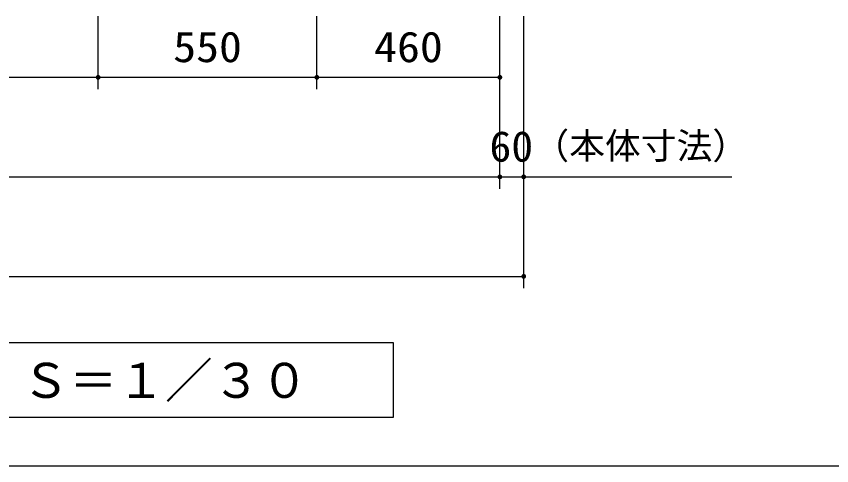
# Model space of a CAD drawing. Units: millimetres, scale not verified. Extents: x -8910 to 8910, y -6308 to 6308.
# Drawn here: x -4615 to -2565, y -5056 to -3928 of the extents above; entities that cross this region are included whole.
import ezdxf
from ezdxf.enums import TextEntityAlignment as Align

# ---------------------------------------------------------------- set-up
doc = ezdxf.new("R2010")
doc.units = ezdxf.units.MM
doc.header["$LTSCALE"] = 30
for name, color, linetype, lineweight in [('0-0_機器', 2, 'Continuous', 25), ('0-1_製作', 5, 'Continuous', 25), ('0-5_空気管', 3, 'Continuous', 25), ('0-C_Axis_waku', 7, 'Continuous', 25)]:
    doc.layers.add(name, color=color, linetype=linetype, lineweight=lineweight)
doc.styles.add('ＭＳ ゴシック', font='')
doc.styles.get('ＭＳ ゴシック').set_extended_font_data('MS Gothic')

msp = doc.modelspace()

# ---------------------------------------------------------------- linework, layer by layer
at = {"layer": '0-0_機器', "color": 3}
msp.add_lwpolyline([(-3666.6, -4934.24), (-3666.6, -4747.93), (-5695.93, -4747.93), (-5695.93, -4934.24)], close=True, dxfattribs=at)
at = {"layer": '0-1_製作', "color": 2}
for p, q in [((-4409.24, -4111), (-4409.24, -3927.76)), ((-3859.24, -4111), (-3859.24, -3927.76)), ((-3399.24, -4111), (-3399.24, -3927.76)), ((-3339.24, -4361), (-3339.24, -3927.76)), ((-3399.24, -4361), (-3399.24, -4081)), ((-3339.24, -4611), (-3339.24, -4331)), ((-3339.24, -4331), (-2816.27, -4331))]:
    msp.add_line(p, q, dxfattribs=at)
at = {"layer": '0-1_製作'}
for points in [[(-4414.95, -4079.14), (-4409.24, -4081), (-4415.13, -4079.87)], [(-4414.67, -4078.44), (-4409.24, -4081), (-4414.95, -4079.14)], [(-4414.31, -4077.78), (-4409.24, -4081), (-4414.67, -4078.44)], [(-4413.86, -4077.17), (-4409.24, -4081), (-4414.31, -4077.78)], [(-4413.35, -4076.62), (-4409.24, -4081), (-4413.86, -4077.17)], [(-4412.77, -4076.14), (-4409.24, -4081), (-4413.35, -4076.62)], [(-4412.77, -4076.14), (-4409.24, -4075), (-4409.24, -4081)], [(-4412.13, -4075.74), (-4409.24, -4075), (-4412.77, -4076.14)], [(-4411.45, -4075.42), (-4409.24, -4075), (-4412.13, -4075.74)], [(-4410.73, -4075.18), (-4409.24, -4075), (-4411.45, -4075.42)], [(-4409.99, -4075.04), (-4409.24, -4075), (-4410.73, -4075.18)], [(-4409.24, -4075), (-4403.24, -4081), (-4409.24, -4081)], [(-4408.86, -4075.01), (-4403.24, -4081), (-4409.24, -4075)], [(-4408.12, -4075.1), (-4403.24, -4081), (-4408.86, -4075.01)], [(-4408.12, -4075.1), (-4403.29, -4080.24), (-4403.24, -4081)], [(-4407.39, -4075.29), (-4403.29, -4080.24), (-4408.12, -4075.1)], [(-4407.39, -4075.29), (-4403.43, -4079.5), (-4403.29, -4080.24)], [(-4406.69, -4075.57), (-4403.43, -4079.5), (-4407.39, -4075.29)], [(-4406.69, -4075.57), (-4403.66, -4078.79), (-4403.43, -4079.5)], [(-4406.03, -4075.93), (-4403.66, -4078.79), (-4406.69, -4075.57)], [(-4406.03, -4075.93), (-4403.98, -4078.1), (-4403.66, -4078.79)], [(-4405.42, -4076.37), (-4403.98, -4078.1), (-4406.03, -4075.93)], [(-4405.42, -4076.37), (-4404.39, -4077.47), (-4403.98, -4078.1)], [(-4404.87, -4076.89), (-4404.39, -4077.47), (-4405.42, -4076.37)], [(-3864.95, -4079.14), (-3859.24, -4081), (-3865.14, -4079.87)], [(-3864.67, -4078.44), (-3859.24, -4081), (-3864.95, -4079.14)], [(-3864.31, -4077.78), (-3859.24, -4081), (-3864.67, -4078.44)], [(-3863.86, -4077.17), (-3859.24, -4081), (-3864.31, -4077.78)], [(-3863.35, -4076.62), (-3859.24, -4081), (-3863.86, -4077.17)], [(-3863.35, -4076.62), (-3859.24, -4075), (-3859.24, -4081)], [(-3862.77, -4076.14), (-3859.24, -4075), (-3863.35, -4076.62)], [(-3862.13, -4075.74), (-3859.24, -4075), (-3862.77, -4076.14)], [(-3861.45, -4075.42), (-3859.24, -4075), (-3862.13, -4075.74)], [(-3860.73, -4075.18), (-3859.24, -4075), (-3861.45, -4075.42)], [(-3859.99, -4075.04), (-3859.24, -4075), (-3860.73, -4075.18)], [(-3859.24, -4075), (-3853.24, -4081), (-3859.24, -4081)], [(-3859.24, -4075), (-3853.29, -4080.24), (-3853.24, -4081)], [(-3858.86, -4075.01), (-3853.29, -4080.24), (-3859.24, -4075)], [(-3858.12, -4075.1), (-3853.29, -4080.24), (-3858.86, -4075.01)], [(-3858.12, -4075.1), (-3853.43, -4079.5), (-3853.29, -4080.24)], [(-3857.39, -4075.29), (-3853.43, -4079.5), (-3858.12, -4075.1)], [(-3857.39, -4075.29), (-3853.66, -4078.79), (-3853.43, -4079.5)], [(-3856.69, -4075.57), (-3853.66, -4078.79), (-3857.39, -4075.29)], [(-3856.69, -4075.57), (-3853.98, -4078.1), (-3853.66, -4078.79)], [(-3856.03, -4075.93), (-3853.98, -4078.1), (-3856.69, -4075.57)], [(-3856.03, -4075.93), (-3854.39, -4077.47), (-3853.98, -4078.1)], [(-3855.42, -4076.37), (-3854.39, -4077.47), (-3856.03, -4075.93)], [(-3855.42, -4076.37), (-3854.87, -4076.89), (-3854.39, -4077.47)], [(-3404.95, -4079.14), (-3399.24, -4081), (-3405.14, -4079.87)], [(-3404.67, -4078.44), (-3399.24, -4081), (-3404.95, -4079.14)], [(-3404.31, -4077.78), (-3399.24, -4081), (-3404.67, -4078.44)], [(-3403.86, -4077.17), (-3399.24, -4081), (-3404.31, -4077.78)], [(-3403.35, -4076.62), (-3399.24, -4081), (-3403.86, -4077.17)], [(-3403.35, -4076.62), (-3399.24, -4075), (-3399.24, -4081)], [(-3402.77, -4076.14), (-3399.24, -4075), (-3403.35, -4076.62)], [(-3402.13, -4075.74), (-3399.24, -4075), (-3402.77, -4076.14)], [(-3401.45, -4075.42), (-3399.24, -4075), (-3402.13, -4075.74)], [(-3400.73, -4075.18), (-3399.24, -4075), (-3401.45, -4075.42)], [(-3399.99, -4075.04), (-3399.24, -4075), (-3400.73, -4075.18)], [(-3399.24, -4075), (-3393.24, -4081), (-3399.24, -4081)], [(-3399.24, -4075), (-3393.29, -4080.24), (-3393.24, -4081)], [(-3399.24, -4075), (-3393.43, -4079.5), (-3393.29, -4080.24)], [(-3398.86, -4075.01), (-3393.43, -4079.5), (-3399.24, -4075)], [(-3398.12, -4075.1), (-3393.43, -4079.5), (-3398.86, -4075.01)], [(-3398.12, -4075.1), (-3393.66, -4078.79), (-3393.43, -4079.5)], [(-3397.39, -4075.29), (-3393.66, -4078.79), (-3398.12, -4075.1)], [(-3397.39, -4075.29), (-3393.98, -4078.1), (-3393.66, -4078.79)], [(-3396.69, -4075.57), (-3393.98, -4078.1), (-3397.39, -4075.29)], [(-3396.69, -4075.57), (-3394.39, -4077.47), (-3393.98, -4078.1)], [(-3396.03, -4075.93), (-3394.39, -4077.47), (-3396.69, -4075.57)], [(-3396.03, -4075.93), (-3394.87, -4076.89), (-3394.39, -4077.47)], [(-3395.42, -4076.37), (-3394.87, -4076.89), (-3396.03, -4075.93)], [(-4415.23, -4080.62), (-4409.24, -4081), (-4415.24, -4081)], [(-4415.24, -4081), (-4410.36, -4086.89), (-4415.19, -4081.75)], [(-4415.24, -4081), (-4409.62, -4086.98), (-4410.36, -4086.89)], [(-4409.24, -4081), (-4409.62, -4086.98), (-4415.24, -4081)], [(-4415.13, -4079.87), (-4409.24, -4081), (-4415.23, -4080.62)], [(-4415.19, -4081.75), (-4411.09, -4086.7), (-4415.05, -4082.49)], [(-4415.19, -4081.75), (-4410.36, -4086.89), (-4411.09, -4086.7)], [(-4415.05, -4082.49), (-4411.79, -4086.42), (-4414.82, -4083.2)], [(-4415.05, -4082.49), (-4411.09, -4086.7), (-4411.79, -4086.42)], [(-4414.82, -4083.2), (-4412.46, -4086.06), (-4414.5, -4083.89)], [(-4414.82, -4083.2), (-4411.79, -4086.42), (-4412.46, -4086.06)], [(-4414.5, -4083.89), (-4413.06, -4085.62), (-4414.09, -4084.52)], [(-4414.5, -4083.89), (-4412.46, -4086.06), (-4413.06, -4085.62)], [(-4414.09, -4084.52), (-4413.06, -4085.62), (-4413.61, -4085.1)], [(-4409.24, -4081), (-4409.24, -4087), (-4409.62, -4086.98)], [(-4409.24, -4081), (-4408.49, -4086.95), (-4409.24, -4087)], [(-4409.24, -4081), (-4407.75, -4086.81), (-4408.49, -4086.95)], [(-4409.24, -4081), (-4407.03, -4086.57), (-4407.75, -4086.81)], [(-4409.24, -4081), (-4406.35, -4086.25), (-4407.03, -4086.57)], [(-4409.24, -4081), (-4405.71, -4085.85), (-4406.35, -4086.25)], [(-4409.24, -4081), (-4405.13, -4085.37), (-4405.71, -4085.85)], [(-4403.24, -4081), (-4405.13, -4085.37), (-4409.24, -4081)], [(-4403.24, -4081), (-4404.62, -4084.82), (-4405.13, -4085.37)], [(-4403.24, -4081), (-4404.17, -4084.21), (-4404.62, -4084.82)], [(-4403.24, -4081), (-4403.81, -4083.55), (-4404.17, -4084.21)], [(-4403.24, -4081), (-4403.53, -4082.85), (-4403.81, -4083.55)], [(-4403.24, -4081), (-4403.35, -4082.12), (-4403.53, -4082.85)], [(-4403.24, -4081), (-4403.25, -4081.37), (-4403.35, -4082.12)], [(-3865.23, -4080.62), (-3859.24, -4081), (-3865.24, -4081)], [(-3865.24, -4081), (-3859.62, -4086.98), (-3865.19, -4081.75)], [(-3865.24, -4081), (-3859.24, -4087), (-3859.62, -4086.98)], [(-3865.24, -4081), (-3859.24, -4081), (-3859.24, -4087)], [(-3865.14, -4079.87), (-3859.24, -4081), (-3865.23, -4080.62)], [(-3865.19, -4081.75), (-3860.37, -4086.89), (-3865.05, -4082.49)], [(-3865.19, -4081.75), (-3859.62, -4086.98), (-3860.37, -4086.89)], [(-3865.05, -4082.49), (-3861.1, -4086.7), (-3864.82, -4083.2)], [(-3865.05, -4082.49), (-3860.37, -4086.89), (-3861.1, -4086.7)], [(-3864.82, -4083.2), (-3861.8, -4086.42), (-3864.5, -4083.89)], [(-3864.82, -4083.2), (-3861.1, -4086.7), (-3861.8, -4086.42)], [(-3864.5, -4083.89), (-3862.46, -4086.06), (-3864.1, -4084.52)], [(-3864.5, -4083.89), (-3861.8, -4086.42), (-3862.46, -4086.06)], [(-3864.1, -4084.52), (-3863.07, -4085.62), (-3863.62, -4085.1)], [(-3864.1, -4084.52), (-3862.46, -4086.06), (-3863.07, -4085.62)], [(-3859.24, -4081), (-3858.49, -4086.95), (-3859.24, -4087)], [(-3859.24, -4081), (-3857.75, -4086.81), (-3858.49, -4086.95)], [(-3859.24, -4081), (-3857.03, -4086.57), (-3857.75, -4086.81)], [(-3859.24, -4081), (-3856.35, -4086.25), (-3857.03, -4086.57)], [(-3859.24, -4081), (-3855.71, -4085.85), (-3856.35, -4086.25)], [(-3859.24, -4081), (-3855.13, -4085.37), (-3855.71, -4085.85)], [(-3859.24, -4081), (-3854.62, -4084.82), (-3855.13, -4085.37)], [(-3853.24, -4081), (-3854.62, -4084.82), (-3859.24, -4081)], [(-3853.24, -4081), (-3854.18, -4084.21), (-3854.62, -4084.82)], [(-3853.24, -4081), (-3853.81, -4083.55), (-3854.18, -4084.21)], [(-3853.24, -4081), (-3853.54, -4082.85), (-3853.81, -4083.55)], [(-3853.24, -4081), (-3853.35, -4082.12), (-3853.54, -4082.85)], [(-3853.24, -4081), (-3853.25, -4081.37), (-3853.35, -4082.12)], [(-3405.23, -4080.62), (-3399.24, -4081), (-3405.24, -4081)], [(-3405.24, -4081), (-3399.24, -4081), (-3405.19, -4081.75)], [(-3405.14, -4079.87), (-3399.24, -4081), (-3405.23, -4080.62)], [(-3405.19, -4081.75), (-3399.24, -4081), (-3399.24, -4087)], [(-3405.19, -4081.75), (-3399.62, -4086.98), (-3405.05, -4082.49)], [(-3405.19, -4081.75), (-3399.24, -4087), (-3399.62, -4086.98)], [(-3405.05, -4082.49), (-3400.37, -4086.89), (-3404.82, -4083.2)], [(-3405.05, -4082.49), (-3399.62, -4086.98), (-3400.37, -4086.89)], [(-3404.82, -4083.2), (-3401.1, -4086.7), (-3404.5, -4083.89)], [(-3404.82, -4083.2), (-3400.37, -4086.89), (-3401.1, -4086.7)], [(-3404.5, -4083.89), (-3401.8, -4086.42), (-3404.1, -4084.52)], [(-3404.5, -4083.89), (-3401.1, -4086.7), (-3401.8, -4086.42)], [(-3404.1, -4084.52), (-3402.46, -4086.06), (-3403.62, -4085.1)], [(-3404.1, -4084.52), (-3401.8, -4086.42), (-3402.46, -4086.06)], [(-3403.62, -4085.1), (-3402.46, -4086.06), (-3403.07, -4085.62)], [(-3399.24, -4081), (-3398.49, -4086.95), (-3399.24, -4087)], [(-3399.24, -4081), (-3397.75, -4086.81), (-3398.49, -4086.95)], [(-3399.24, -4081), (-3397.03, -4086.57), (-3397.75, -4086.81)], [(-3399.24, -4081), (-3396.35, -4086.25), (-3397.03, -4086.57)], [(-3399.24, -4081), (-3395.72, -4085.85), (-3396.35, -4086.25)], [(-3399.24, -4081), (-3395.13, -4085.37), (-3395.72, -4085.85)], [(-3399.24, -4081), (-3394.62, -4084.82), (-3395.13, -4085.37)], [(-3393.24, -4081), (-3394.62, -4084.82), (-3399.24, -4081)], [(-3393.24, -4081), (-3394.18, -4084.21), (-3394.62, -4084.82)], [(-3393.24, -4081), (-3393.81, -4083.55), (-3394.18, -4084.21)], [(-3393.24, -4081), (-3393.54, -4082.85), (-3393.81, -4083.55)], [(-3393.24, -4081), (-3393.35, -4082.12), (-3393.54, -4082.85)], [(-3393.24, -4081), (-3393.25, -4081.37), (-3393.35, -4082.12)], [(-3403.86, -4327.17), (-3399.24, -4325), (-3399.24, -4331)], [(-3403.35, -4326.62), (-3399.24, -4325), (-3403.86, -4327.17)], [(-3402.77, -4326.14), (-3399.24, -4325), (-3403.35, -4326.62)], [(-3402.13, -4325.74), (-3399.24, -4325), (-3402.77, -4326.14)], [(-3401.45, -4325.42), (-3399.24, -4325), (-3402.13, -4325.74)], [(-3400.73, -4325.18), (-3399.24, -4325), (-3401.45, -4325.42)], [(-3399.99, -4325.04), (-3399.24, -4325), (-3400.73, -4325.18)], [(-3399.24, -4325), (-3393.24, -4331), (-3399.24, -4331)], [(-3399.24, -4325), (-3393.29, -4330.24), (-3393.24, -4331)], [(-3399.24, -4325), (-3393.43, -4329.5), (-3393.29, -4330.24)], [(-3398.86, -4325.01), (-3393.43, -4329.5), (-3399.24, -4325)], [(-3398.86, -4325.01), (-3393.66, -4328.79), (-3393.43, -4329.5)], [(-3398.12, -4325.1), (-3393.66, -4328.79), (-3398.86, -4325.01)], [(-3398.12, -4325.1), (-3393.98, -4328.1), (-3393.66, -4328.79)], [(-3397.39, -4325.29), (-3393.98, -4328.1), (-3398.12, -4325.1)], [(-3343.86, -4327.17), (-3339.24, -4325), (-3339.24, -4331)], [(-3343.35, -4326.62), (-3339.24, -4325), (-3343.86, -4327.17)], [(-3342.77, -4326.14), (-3339.24, -4325), (-3343.35, -4326.62)], [(-3342.13, -4325.74), (-3339.24, -4325), (-3342.77, -4326.14)], [(-3341.45, -4325.42), (-3339.24, -4325), (-3342.13, -4325.74)], [(-3340.73, -4325.18), (-3339.24, -4325), (-3341.45, -4325.42)], [(-3339.99, -4325.04), (-3339.24, -4325), (-3340.73, -4325.18)], [(-3339.24, -4325), (-3333.24, -4331), (-3339.24, -4331)], [(-3339.24, -4325), (-3333.29, -4330.24), (-3333.24, -4331)], [(-3339.24, -4325), (-3333.43, -4329.5), (-3333.29, -4330.24)], [(-3339.24, -4325), (-3333.66, -4328.79), (-3333.43, -4329.5)], [(-3338.86, -4325.01), (-3333.66, -4328.79), (-3339.24, -4325)], [(-3338.12, -4325.1), (-3333.66, -4328.79), (-3338.86, -4325.01)], [(-3338.12, -4325.1), (-3333.98, -4328.1), (-3333.66, -4328.79)], [(-3337.39, -4325.29), (-3333.98, -4328.1), (-3338.12, -4325.1)], [(-3405.23, -4330.62), (-3399.24, -4331), (-3405.24, -4331)], [(-3405.24, -4331), (-3399.24, -4331), (-3405.19, -4331.75)], [(-3405.14, -4329.87), (-3399.24, -4331), (-3405.23, -4330.62)], [(-3405.19, -4331.75), (-3399.24, -4331), (-3399.24, -4337)], [(-3405.19, -4331.75), (-3399.24, -4337), (-3405.05, -4332.49)], [(-3404.95, -4329.14), (-3399.24, -4331), (-3405.14, -4329.87)], [(-3405.05, -4332.49), (-3399.62, -4336.98), (-3404.82, -4333.2)], [(-3405.05, -4332.49), (-3399.24, -4337), (-3399.62, -4336.98)], [(-3404.67, -4328.44), (-3399.24, -4331), (-3404.95, -4329.14)], [(-3404.82, -4333.2), (-3400.37, -4336.89), (-3404.5, -4333.89)], [(-3404.82, -4333.2), (-3399.62, -4336.98), (-3400.37, -4336.89)], [(-3404.31, -4327.78), (-3399.24, -4331), (-3404.67, -4328.44)], [(-3404.5, -4333.89), (-3401.1, -4336.7), (-3404.1, -4334.52)], [(-3404.5, -4333.89), (-3400.37, -4336.89), (-3401.1, -4336.7)], [(-3403.86, -4327.17), (-3399.24, -4331), (-3404.31, -4327.78)], [(-3404.1, -4334.52), (-3401.8, -4336.42), (-3403.62, -4335.1)], [(-3404.1, -4334.52), (-3401.1, -4336.7), (-3401.8, -4336.42)], [(-3403.62, -4335.1), (-3402.46, -4336.06), (-3403.07, -4335.62)], [(-3403.62, -4335.1), (-3401.8, -4336.42), (-3402.46, -4336.06)], [(-3399.24, -4331), (-3398.49, -4336.95), (-3399.24, -4337)], [(-3399.24, -4331), (-3397.75, -4336.81), (-3398.49, -4336.95)], [(-3399.24, -4331), (-3397.03, -4336.57), (-3397.75, -4336.81)], [(-3399.24, -4331), (-3396.35, -4336.25), (-3397.03, -4336.57)], [(-3399.24, -4331), (-3395.72, -4335.85), (-3396.35, -4336.25)], [(-3399.24, -4331), (-3395.13, -4335.37), (-3395.72, -4335.85)], [(-3399.24, -4331), (-3394.62, -4334.82), (-3395.13, -4335.37)], [(-3399.24, -4331), (-3394.18, -4334.21), (-3394.62, -4334.82)], [(-3393.24, -4331), (-3394.18, -4334.21), (-3399.24, -4331)], [(-3397.39, -4325.29), (-3394.39, -4327.47), (-3393.98, -4328.1)], [(-3396.69, -4325.57), (-3394.39, -4327.47), (-3397.39, -4325.29)], [(-3396.69, -4325.57), (-3394.87, -4326.89), (-3394.39, -4327.47)], [(-3396.03, -4325.93), (-3394.87, -4326.89), (-3396.69, -4325.57)], [(-3396.03, -4325.93), (-3395.42, -4326.37), (-3394.87, -4326.89)], [(-3393.24, -4331), (-3393.81, -4333.55), (-3394.18, -4334.21)], [(-3393.24, -4331), (-3393.54, -4332.85), (-3393.81, -4333.55)], [(-3393.24, -4331), (-3393.35, -4332.12), (-3393.54, -4332.85)], [(-3393.24, -4331), (-3393.25, -4331.37), (-3393.35, -4332.12)], [(-3345.23, -4330.62), (-3339.24, -4331), (-3345.24, -4331)], [(-3345.24, -4331), (-3339.24, -4331), (-3345.19, -4331.75)], [(-3345.14, -4329.87), (-3339.24, -4331), (-3345.23, -4330.62)], [(-3345.19, -4331.75), (-3339.24, -4331), (-3345.05, -4332.49)], [(-3344.95, -4329.14), (-3339.24, -4331), (-3345.14, -4329.87)], [(-3345.05, -4332.49), (-3339.24, -4331), (-3339.24, -4337)], [(-3345.05, -4332.49), (-3339.62, -4336.98), (-3344.82, -4333.2)], [(-3345.05, -4332.49), (-3339.24, -4337), (-3339.62, -4336.98)], [(-3344.67, -4328.44), (-3339.24, -4331), (-3344.95, -4329.14)], [(-3344.82, -4333.2), (-3340.37, -4336.89), (-3344.5, -4333.89)], [(-3344.82, -4333.2), (-3339.62, -4336.98), (-3340.37, -4336.89)], [(-3344.31, -4327.78), (-3339.24, -4331), (-3344.67, -4328.44)], [(-3344.5, -4333.89), (-3341.1, -4336.7), (-3344.1, -4334.52)], [(-3344.5, -4333.89), (-3340.37, -4336.89), (-3341.1, -4336.7)], [(-3343.86, -4327.17), (-3339.24, -4331), (-3344.31, -4327.78)], [(-3344.1, -4334.52), (-3341.8, -4336.42), (-3343.62, -4335.1)], [(-3344.1, -4334.52), (-3341.1, -4336.7), (-3341.8, -4336.42)], [(-3343.62, -4335.1), (-3342.46, -4336.06), (-3343.07, -4335.62)], [(-3343.62, -4335.1), (-3341.8, -4336.42), (-3342.46, -4336.06)], [(-3339.24, -4331), (-3338.49, -4336.95), (-3339.24, -4337)], [(-3339.24, -4331), (-3337.75, -4336.81), (-3338.49, -4336.95)], [(-3339.24, -4331), (-3337.03, -4336.57), (-3337.75, -4336.81)], [(-3339.24, -4331), (-3336.35, -4336.25), (-3337.03, -4336.57)], [(-3339.24, -4331), (-3335.71, -4335.85), (-3336.35, -4336.25)], [(-3339.24, -4331), (-3335.13, -4335.37), (-3335.71, -4335.85)], [(-3339.24, -4331), (-3334.62, -4334.82), (-3335.13, -4335.37)], [(-3339.24, -4331), (-3334.18, -4334.21), (-3334.62, -4334.82)], [(-3333.24, -4331), (-3334.18, -4334.21), (-3339.24, -4331)], [(-3337.39, -4325.29), (-3334.39, -4327.47), (-3333.98, -4328.1)], [(-3336.69, -4325.57), (-3334.39, -4327.47), (-3337.39, -4325.29)], [(-3336.69, -4325.57), (-3334.87, -4326.89), (-3334.39, -4327.47)], [(-3336.03, -4325.93), (-3334.87, -4326.89), (-3336.69, -4325.57)], [(-3336.03, -4325.93), (-3335.42, -4326.37), (-3334.87, -4326.89)], [(-3333.24, -4331), (-3333.81, -4333.55), (-3334.18, -4334.21)], [(-3333.24, -4331), (-3333.54, -4332.85), (-3333.81, -4333.55)], [(-3333.24, -4331), (-3333.35, -4332.12), (-3333.54, -4332.85)], [(-3333.24, -4331), (-3333.25, -4331.37), (-3333.35, -4332.12)], [(-3345.23, -4580.62), (-3339.24, -4581), (-3345.24, -4581)], [(-3345.24, -4581), (-3339.24, -4581), (-3345.19, -4581.75)], [(-3345.14, -4579.87), (-3339.24, -4581), (-3345.23, -4580.62)], [(-3345.19, -4581.75), (-3339.24, -4581), (-3345.05, -4582.49)], [(-3344.95, -4579.14), (-3339.24, -4581), (-3345.14, -4579.87)], [(-3345.05, -4582.49), (-3339.24, -4581), (-3339.24, -4587)], [(-3345.05, -4582.49), (-3339.62, -4586.98), (-3344.82, -4583.2)], [(-3345.05, -4582.49), (-3339.24, -4587), (-3339.62, -4586.98)], [(-3344.67, -4578.44), (-3339.24, -4581), (-3344.95, -4579.14)], [(-3344.82, -4583.2), (-3340.37, -4586.89), (-3344.5, -4583.89)], [(-3344.82, -4583.2), (-3339.62, -4586.98), (-3340.37, -4586.89)], [(-3344.31, -4577.78), (-3339.24, -4581), (-3344.67, -4578.44)], [(-3344.5, -4583.89), (-3341.1, -4586.7), (-3344.1, -4584.52)], [(-3344.5, -4583.89), (-3340.37, -4586.89), (-3341.1, -4586.7)], [(-3343.86, -4577.17), (-3339.24, -4581), (-3344.31, -4577.78)], [(-3344.1, -4584.52), (-3341.8, -4586.42), (-3343.62, -4585.1)], [(-3344.1, -4584.52), (-3341.1, -4586.7), (-3341.8, -4586.42)], [(-3343.86, -4577.17), (-3339.24, -4575), (-3339.24, -4581)], [(-3343.35, -4576.62), (-3339.24, -4575), (-3343.86, -4577.17)], [(-3343.62, -4585.1), (-3342.46, -4586.06), (-3343.07, -4585.62)], [(-3343.62, -4585.1), (-3341.8, -4586.42), (-3342.46, -4586.06)], [(-3342.77, -4576.14), (-3339.24, -4575), (-3343.35, -4576.62)], [(-3342.13, -4575.74), (-3339.24, -4575), (-3342.77, -4576.14)], [(-3341.45, -4575.42), (-3339.24, -4575), (-3342.13, -4575.74)], [(-3340.73, -4575.18), (-3339.24, -4575), (-3341.45, -4575.42)], [(-3339.99, -4575.04), (-3339.24, -4575), (-3340.73, -4575.18)], [(-3339.24, -4575), (-3333.24, -4581), (-3339.24, -4581)], [(-3339.24, -4575), (-3333.29, -4580.24), (-3333.24, -4581)], [(-3339.24, -4575), (-3333.43, -4579.5), (-3333.29, -4580.24)], [(-3339.24, -4575), (-3333.66, -4578.79), (-3333.43, -4579.5)], [(-3338.86, -4575.01), (-3333.66, -4578.79), (-3339.24, -4575)], [(-3339.24, -4581), (-3338.49, -4586.95), (-3339.24, -4587)], [(-3339.24, -4581), (-3337.75, -4586.81), (-3338.49, -4586.95)], [(-3339.24, -4581), (-3337.03, -4586.57), (-3337.75, -4586.81)], [(-3339.24, -4581), (-3336.35, -4586.25), (-3337.03, -4586.57)], [(-3339.24, -4581), (-3335.71, -4585.85), (-3336.35, -4586.25)], [(-3339.24, -4581), (-3335.13, -4585.37), (-3335.71, -4585.85)], [(-3339.24, -4581), (-3334.62, -4584.82), (-3335.13, -4585.37)], [(-3339.24, -4581), (-3334.18, -4584.21), (-3334.62, -4584.82)], [(-3333.24, -4581), (-3334.18, -4584.21), (-3339.24, -4581)], [(-3338.12, -4575.1), (-3333.66, -4578.79), (-3338.86, -4575.01)], [(-3338.12, -4575.1), (-3333.98, -4578.1), (-3333.66, -4578.79)], [(-3337.39, -4575.29), (-3333.98, -4578.1), (-3338.12, -4575.1)], [(-3337.39, -4575.29), (-3334.39, -4577.47), (-3333.98, -4578.1)], [(-3336.69, -4575.57), (-3334.39, -4577.47), (-3337.39, -4575.29)], [(-3336.69, -4575.57), (-3334.87, -4576.89), (-3334.39, -4577.47)], [(-3336.03, -4575.93), (-3334.87, -4576.89), (-3336.69, -4575.57)], [(-3336.03, -4575.93), (-3335.42, -4576.37), (-3334.87, -4576.89)], [(-3333.24, -4581), (-3333.81, -4583.55), (-3334.18, -4584.21)], [(-3333.24, -4581), (-3333.54, -4582.85), (-3333.81, -4583.55)], [(-3333.24, -4581), (-3333.35, -4582.12), (-3333.54, -4582.85)], [(-3333.24, -4581), (-3333.25, -4581.37), (-3333.35, -4582.12)]]:
    msp.add_solid(points, dxfattribs=at)
at = {"layer": '0-5_空気管', "color": 2}
for p, q in [((-5349.24, -4081), (-4409.24, -4081)), ((-4409.24, -4081), (-3859.24, -4081)), ((-3859.24, -4081), (-3399.24, -4081)), ((-6369.24, -4331), (-3399.24, -4331)), ((-3399.24, -4331), (-3339.24, -4331)), ((-6429.24, -4581), (-3339.24, -4581))]:
    msp.add_line(p, q, dxfattribs=at)
at = {"layer": '0-C_Axis_waku'}
msp.add_line((-7770, -5056.5), (8400, -5056.5), dxfattribs=at)

# ---------------------------------------------------------------- texts
at = {"layer": '0-0_機器', "color": 4, "style": 'ＭＳ ゴシック'}
msp.add_text('Ｓ＝１／３０', height=87.98, dxfattribs=at).set_placement((-4601.13, -4912.54), align=Align.BOTTOM_LEFT)
at = {"layer": '0-1_製作', "color": 4, "style": 'ＭＳ ゴシック'}
msp.add_text('（本体寸法）', height=65.98, dxfattribs=at).set_placement((-3314.97, -4305.86), align=Align.BOTTOM_LEFT)
at = {"layer": '0-5_空気管', "color": 4, "style": 'ＭＳ ゴシック'}
for s, width, p in [('550', 1.1, (-4220.49, -4066)), ('460', 1.1, (-3715.49, -4066)), ('60', 1.05, (-3425.49, -4316))]:
    msp.add_text(s, height=76.98, dxfattribs=dict(at, width=width)).set_placement(p, align=Align.BOTTOM_LEFT)

doc.saveas('drawing.dxf')
